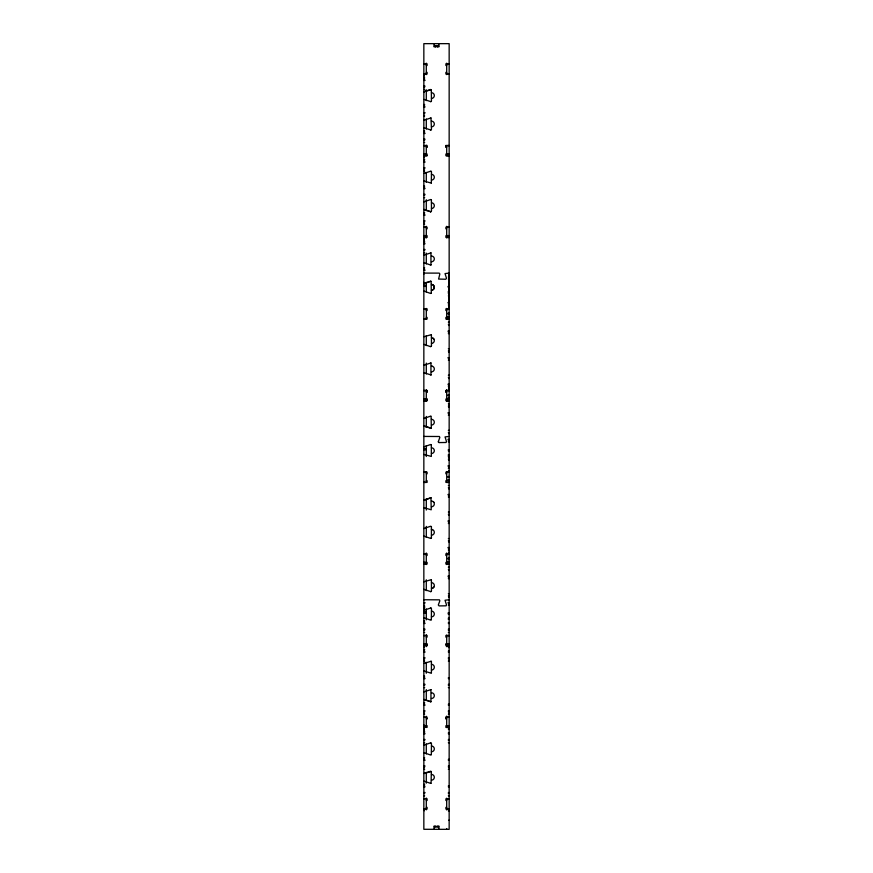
<?xml version="1.0" encoding="UTF-8"?>
<svg xmlns="http://www.w3.org/2000/svg" width="873" height="873" viewBox="0 0 873 873"><rect width="100%" height="100%" fill="white"/><g stroke="black" fill="none" stroke-linecap="round" stroke-linejoin="round"><path stroke-width="1.31" d="M423.841 283.518L423.841 273.096L439.228 273.118L439.861 273.958L438.584 279.054L445.71 279.251L446.529 278.378L445.034 273.587L449.159 273.096L449.159 308.835L445.896 308.835L445.896 310.472L446.703 310.472M423.841 724.776L423.841 727.329L424.66 727.384M423.841 436.424L439.414 436.511L439.828 437.471L438.301 441.705L439.108 442.578L446.081 442.491L446.496 441.531L445.034 436.915L449.159 436.424M431.458 345.85L430.651 346.712L424.071 344.399M431.458 537.615L431.229 538.226M431.469 210.95L430.793 211.79M423.841 599.751L439.414 599.838L439.828 600.81L438.301 605.044L439.108 605.906L446.081 605.818L446.496 604.858L445.034 600.242L449.159 599.751M430.793 101.694L431.448 101.006L431.327 89.788M423.841 454.429L431.327 456.437L431.327 444.881M423.841 507.66L431.229 509.799L430.946 497.806M431.404 537.954L431.404 526.692M430.793 591.698L431.458 590.846L431.404 579.934M431.327 619.765L431.469 608.667L430.793 607.859M431.404 672.854L431.404 661.592M431.327 183.014L431.469 171.905M430.946 264.988L430.946 252.81M430.946 701.739L430.946 689.572M431.327 293.099L431.098 281.313M431.327 428.01L431.098 416.214M431.404 619.579L430.651 620.136L423.841 617.757M431.327 754.665L431.469 743.567L430.793 742.759M433.859 587.125L433.215 587.813M431.327 293.066L430.651 293.47L424.071 291.135M431.327 754.621L430.651 755.036L423.841 752.657M431.098 783.332L431.327 771.546M431.327 264.628L430.651 265.043L423.841 262.664M431.229 183.101L423.841 181.006M430.946 375.084L430.946 362.906M431.229 428.097L423.841 426.002M431.098 673.192L424.071 671.042M431.098 374.964L424.016 372.782M423.962 91.741L431.229 89.701M430.651 89.461L424.071 91.72M430.946 117.953L423.841 120.223M424.071 173.421L430.793 171.141M431.327 199.928L430.651 199.513L424.016 201.827M424.071 283.529L430.651 281.226M430.651 416.126L423.841 418.462M423.841 500.131L430.946 497.85M424.071 500.087L430.793 497.806M423.841 528.558L430.651 526.223M424.071 610.172L430.946 607.946M431.098 661.254L423.962 663.447M430.946 689.615L423.841 691.885M423.896 745.116L430.793 742.803M424.016 773.489L431.229 771.459M430.651 771.219L424.071 773.478M423.841 127.764L430.946 130.044M430.793 130.132L431.469 129.28L430.946 117.91M430.946 701.706L424.016 699.448M424.016 446.823L430.651 444.51L431.327 444.924M431.229 334.697L424.071 336.716M430.793 101.661L424.071 99.413M423.962 209.444L430.793 211.746M430.793 428.316L424.071 426.035M430.793 591.654L423.841 589.33M424.071 781.171L430.793 783.408M430.793 538.455L423.841 536.098M423.841 255.134L430.946 252.854M423.841 283.561L430.793 281.237M423.841 365.23L430.946 362.95M423.841 581.789L431.229 579.694M424.333 727.329L427.104 727.329L427.104 725.692L423.841 725.583M434.121 46.116L438.879 46.116M435.747 46.826L434.121 46.869L434.121 43.65M437.253 46.826L438.879 46.869L438.879 43.65M423.841 63.794L427.104 63.838L427.104 65.475L426.297 65.475M449.159 63.838L445.896 63.794L445.896 65.475L446.703 65.475M423.841 63.925L426.297 63.98M446.703 63.98L449.159 63.98M423.841 64.22L426.297 64.22M426.297 72.415L427.104 72.372L427.104 74.041L423.841 74.041M446.703 72.415L445.896 72.372L445.896 74.041L449.159 74.041M423.841 74.194L426.297 74.194M446.703 74.129L449.159 74.194M423.841 75.82L424.453 75.809M423.841 77.773L424.453 77.773M423.841 77.981L424.66 77.981M423.841 79.498L424.66 79.465M423.841 80.436L425.064 80.436M423.841 86.154L425.064 86.154M423.841 87.082L424.66 87.114M423.841 89.417L424.66 89.417M423.841 104.509L424.66 104.509M423.841 106.026L424.66 105.993M423.841 106.964L425.064 106.964M423.841 112.682L425.064 112.682M423.841 113.61L424.66 113.643M423.841 115.945L424.66 115.945M423.841 131.037L424.66 131.037M423.841 132.521L424.66 132.521M423.841 133.493L425.064 133.493M423.841 139.211L425.064 139.211M423.841 140.138L424.66 140.171M423.841 142.474L424.66 142.474M445.896 145.507L449.159 145.464M426.297 145.649L423.841 145.595L427.104 145.464L427.104 147.133M449.159 145.649L446.703 145.595L446.703 155.831L449.159 155.798M426.297 147.09L427.104 147.09M445.896 147.09L446.703 147.09M423.841 153.921L426.297 153.921M446.703 153.921L449.159 153.921M426.297 154.074L427.104 154.03L427.104 155.71M446.703 154.074L445.896 154.03L445.896 155.71L449.159 155.667M427.104 155.667L423.841 155.71L426.297 155.798L426.297 145.245M423.841 157.489L424.453 157.478M423.841 159.443L424.453 159.443M423.841 159.65L424.66 159.65M423.841 161.167L424.66 161.134M423.841 162.105L425.064 162.105M423.841 167.812L425.064 167.812M423.841 168.751L424.66 168.784M423.841 171.086L424.66 171.086M423.841 186.178L424.66 186.178M423.841 187.695L424.66 187.662M423.841 188.623L425.064 188.623M423.841 194.341L425.064 194.341M423.841 195.279L424.66 195.312M423.841 197.614L424.66 197.614M423.841 212.706L424.66 212.706M423.841 214.191L424.66 214.191M423.841 215.151L425.064 215.151M423.841 220.869L425.064 220.869M423.841 221.807L424.66 221.84M423.841 224.143L424.66 224.143M423.841 227.122L427.104 227.166L427.104 228.802L426.297 228.802M449.159 227.122L445.896 227.166L445.896 228.802L446.703 228.802M423.841 227.264L426.297 227.318M446.703 227.318L449.159 227.318M423.841 235.59L426.297 235.59M446.703 235.59L449.159 235.59M426.297 235.743L427.104 235.699L427.104 237.38L423.841 237.336M446.703 235.699L445.896 235.743L445.896 237.38L449.159 237.38M423.841 237.521L426.297 237.521M446.703 237.467L449.159 237.521M423.841 239.158L424.453 239.137M423.841 241.112L424.453 241.112M423.841 241.319L424.66 241.319M423.841 242.803L424.66 242.803M423.841 243.763L425.064 243.763M423.841 249.482L425.064 249.482M423.841 250.42L424.66 250.453M423.841 252.744L424.66 252.744M423.841 267.847L424.66 267.847M423.841 269.331L424.66 269.331M423.841 270.292L425.064 270.292M448.547 276.01L449.159 276.01M448.34 276.981L449.159 276.948M448.34 279.273L449.159 279.273M423.841 285.362L426.297 285.362M423.841 286.377L426.297 286.42M447.936 286.442L449.159 286.42M448.242 287.468L449.159 287.468M448.242 291.517L449.159 291.517M448.242 292.575L449.159 292.575M448.34 293.557L449.159 293.557M448.34 295.86L449.159 295.892M448.547 296.82L449.159 296.82M447.936 302.538L449.159 302.538M448.34 303.509L449.159 303.509M448.34 304.993L449.159 304.993M448.547 305.19L449.159 305.19M448.547 307.34L449.159 307.351M423.841 308.791L427.104 308.835L427.104 310.472L426.297 310.472M423.841 308.977L426.297 308.977M446.703 308.977L449.159 308.977M447.936 313.167L449.159 313.167M447.936 313.985L449.159 313.985M447.936 316.441L449.159 316.441M447.936 317.248L449.159 317.248M426.297 317.368L427.104 317.412L427.104 319.038L423.841 318.994M446.703 317.368L445.896 317.412L445.896 319.038L449.159 318.994M423.841 319.136L426.297 319.136L426.297 308.442M449.159 319.191L446.703 319.136L446.703 308.442M448.34 322.17L449.159 322.17M448.34 324.461L449.159 324.505M448.547 325.433L449.159 325.433M447.936 331.151L449.159 331.151M448.34 332.111L449.159 332.111M448.34 333.595L449.159 333.595M448.34 348.698L449.159 348.698M448.34 350.99L449.159 351.033M448.547 351.961L449.159 351.961M447.936 357.679L449.159 357.679M448.34 358.639L449.159 358.639M448.34 360.123L449.159 360.123M448.34 375.226L449.159 375.226M448.34 377.518L449.159 377.551M448.547 378.489L449.159 378.489M447.936 384.207L449.159 384.207M448.34 385.168L449.159 385.168M448.34 386.652L449.159 386.652M448.547 386.859L449.159 386.859M448.547 388.998L449.159 389.02M423.841 390.46L427.104 390.504M445.896 390.504L449.159 390.46M423.841 390.591L426.297 390.646M446.703 390.591L449.159 390.646M426.297 392.13L427.104 392.086M445.896 392.086L446.703 392.13M447.936 394.836L449.159 394.836M447.936 395.655L449.159 395.655M447.936 398.099L449.159 398.099M423.841 398.917L427.104 399.07M449.159 398.917L445.896 399.037L445.896 400.707L449.159 400.663M427.104 400.663L423.841 400.707L426.297 400.816M446.703 400.794L449.159 400.86M448.34 403.828L449.159 403.828M448.34 406.131L449.159 406.163M448.547 407.102L449.159 407.102M447.936 412.82L449.159 412.82M448.34 413.78L449.159 413.78M448.34 415.264L449.159 415.264M448.34 430.356L449.159 430.356M448.34 432.659L449.159 432.692M448.547 433.63L449.159 433.63M447.936 439.348L449.159 439.348M448.34 440.308L449.159 440.308M448.34 441.793L449.159 441.793M423.841 448.7L426.297 448.7M423.841 449.748L426.297 449.748M448.242 449.748L449.159 449.748M448.242 450.795L449.159 450.795M448.242 454.855L449.159 454.855M448.242 455.902L449.159 455.902M448.34 456.885L449.159 456.885M448.34 459.187L449.159 459.22M448.547 460.158L449.159 460.158M447.936 465.866L449.159 465.866M448.34 466.837L449.159 466.837M448.34 468.321L449.159 468.321M448.547 470.678L449.159 470.689M423.841 472.129L427.104 472.162L427.104 473.799L426.297 473.755M449.159 472.129L445.896 472.162L445.896 473.799L446.703 473.755M423.841 472.249L426.297 472.304M446.703 472.26L449.159 472.326M447.936 476.505L449.159 476.505M447.936 477.313L449.159 477.313M447.936 479.768L449.159 479.768M426.297 480.696L427.104 480.739L427.104 482.376L423.841 482.333M446.703 480.739L445.896 480.696L445.896 482.376L449.159 482.333M447.936 480.587L449.159 480.587M423.841 482.453L426.297 482.453L426.297 471.78M449.159 482.529L446.703 482.474L446.703 471.507M448.34 485.497L449.159 485.497M448.34 487.8L449.159 487.832M448.547 488.76L449.159 488.76M447.936 494.478L449.159 494.478M448.34 495.449L449.159 495.449M448.34 496.933L449.159 496.933M448.34 512.025L449.159 512.025M448.34 514.328L449.159 514.361M448.547 515.288L449.159 515.288M447.936 521.006L449.159 521.006M448.34 521.978L449.159 521.978M448.34 523.462L449.159 523.462M448.34 538.554L449.159 538.554M448.34 540.856L449.159 540.889M448.547 541.817L449.159 541.817M447.936 547.535L449.159 547.535M448.34 548.506L449.159 548.506M448.34 549.99L449.159 549.99M448.547 552.336L449.159 552.358M423.841 553.831L427.104 553.788L427.104 555.468L426.297 555.468M449.159 553.831L445.896 553.788L445.896 555.468L446.703 555.468M423.841 553.919L426.297 553.973M446.703 553.984L449.159 553.984M447.936 558.163L449.159 558.163M447.936 558.982L449.159 558.982M447.936 561.437L449.159 561.437M423.841 562.256L427.104 562.408L427.104 564.034L423.841 564.034M449.159 562.256L445.896 562.408L445.896 564.034L449.159 564.034M423.841 564.133L426.297 564.133M446.703 564.198L449.159 564.198M448.34 567.166L449.159 567.166M448.34 569.469L449.159 569.502M448.547 570.429L449.159 570.429M447.936 576.147L449.159 576.147M448.34 577.118L449.159 577.118M448.34 578.603L449.159 578.603M448.34 593.695L449.159 593.695M448.34 595.997L449.159 596.03M448.547 596.957L449.159 596.957M423.841 602.676L425.064 602.676M447.936 602.676L449.159 602.676M423.841 603.603L424.66 603.647M448.34 603.647L449.159 603.647M448.34 605.131L449.159 605.131M423.841 605.938L424.66 605.938M423.841 606.921L424.758 606.921M423.841 607.979L424.758 607.979M423.841 612.028L426.297 612.028M423.841 613.086L426.297 613.086M447.936 613.086L449.159 613.086M448.242 614.134L449.159 614.134M448.242 618.182L449.159 618.182M448.242 619.241L449.159 619.241M423.841 621.041L424.66 621.041M423.841 622.525L424.66 622.525M448.34 622.558L449.159 622.558M423.841 623.486L425.064 623.486M448.34 623.486L449.159 623.486M423.841 629.204L425.064 629.204M448.34 629.204L449.159 629.204M423.841 630.131L424.66 630.175M448.34 630.175L449.159 630.131M423.841 632.467L424.66 632.467M448.34 632.467L449.159 632.467M449.159 635.5L445.896 635.457L445.896 637.126L446.703 637.094M424.66 635.555L423.841 635.555L427.104 635.457L427.104 637.126L426.297 637.126M425.478 635.555L426.297 635.555M446.703 635.599L449.159 635.653M423.841 643.914L427.104 644.067M445.896 644.067L449.159 643.914M423.841 645.704L427.104 645.66M449.159 645.66L445.896 645.704L445.896 644.034M446.703 645.856L449.159 645.856M423.841 647.34L424.453 647.34M448.34 647.493L449.159 647.482M423.841 649.447L424.453 649.447M423.841 649.643L424.66 649.643M423.841 651.16L424.66 651.127M448.34 651.127L449.159 651.127M423.841 652.098L425.064 652.098M448.34 652.098L449.159 652.098M423.841 657.816L425.064 657.816M448.34 657.816L449.159 657.816M423.841 658.744L424.66 658.777M448.34 658.777L449.159 658.744M423.841 661.079L424.66 661.079M448.34 661.079L449.159 661.079M423.841 676.171L424.66 676.171M423.841 677.655L424.66 677.655M448.34 677.688L449.159 677.688M423.841 678.627L425.064 678.627M448.34 678.627L449.159 678.627M423.841 684.345L425.064 684.345M448.34 684.345L449.159 684.345M423.841 685.272L424.66 685.305M448.34 685.272L449.159 685.272M423.841 687.608L424.66 687.608M448.34 687.608L449.159 687.608M423.841 702.7L424.66 702.7M423.841 704.216L424.66 704.184M448.34 704.216L449.159 704.184M423.841 705.155L425.064 705.155M448.34 705.155L449.159 705.155M423.841 710.873L425.064 710.873M448.34 710.873L449.159 710.873M423.841 711.801L424.66 711.833M448.34 711.801L449.159 711.801M423.841 714.136L424.66 714.136M448.34 714.136L449.159 714.136M423.841 717.126L427.104 717.126L427.104 718.795M445.896 717.159L449.159 717.126M446.703 717.322L449.159 717.322M426.297 718.795L427.104 718.752M445.896 718.752L446.703 718.795M449.159 725.583L445.896 725.736L445.896 727.373L449.159 727.329M425.478 727.384L426.297 727.384M446.703 727.525L449.159 727.525M423.841 729.02L424.453 728.999M448.34 729.162L449.159 729.162M423.841 731.105L424.453 731.105M423.841 731.312L424.66 731.312M423.841 732.829L424.66 732.796M448.34 732.829L449.159 732.829M423.841 733.767L425.064 733.767M448.34 733.767L449.159 733.767M423.841 739.475L425.064 739.475M448.34 739.475L449.159 739.475M423.841 740.413L424.66 740.446M448.34 740.413L449.159 740.413M423.841 742.748L424.66 742.748M448.34 742.748L449.159 742.748M423.841 757.84L424.66 757.84M423.841 759.357L424.66 759.324M448.34 759.357L449.159 759.324M423.841 760.296L425.064 760.296M448.34 760.296L449.159 760.296M423.841 766.003L425.064 766.003M448.34 766.003L449.159 766.003M423.841 766.941L424.66 766.974M448.34 766.974L449.159 766.941M423.841 769.277L424.66 769.277M448.34 769.277L449.159 769.277M423.841 784.369L424.66 784.369M423.841 785.886L424.66 785.853M448.34 785.886L449.159 785.853M423.841 786.824L425.064 786.824M448.34 786.824L449.159 786.824M423.841 792.531L425.064 792.531M448.34 792.531L449.159 792.531M423.841 793.47L424.66 793.502M448.34 793.47L449.159 793.47M423.841 795.805L424.66 795.805M448.34 795.805L449.159 795.805M423.841 798.828L427.104 798.784L427.104 800.465L426.297 800.421M449.159 798.784L445.896 798.828L445.896 800.465L446.703 800.465M446.703 798.926L449.159 798.991M426.297 807.405L427.104 807.361L427.104 809.031L423.841 808.998L424.66 809.053M446.703 807.361L445.896 807.405L445.896 809.031L449.159 809.031M423.841 808.747L426.297 808.747M446.703 808.747L447.522 808.747M448.34 808.747L449.159 808.747M425.478 809.053L426.297 809.053M446.703 809.195L449.159 809.195M424.453 810.668L424.245 810.679M448.34 810.81L449.159 810.831M448.547 820.304L449.159 820.304M434.121 826.851L438.879 826.851M432.026 366.169L431.458 366.114A2.859 2.859 0 0 1 434.317 368.973A2.859 2.859 0 0 1 431.458 371.833M431.458 529.442L432.561 529.66M424.071 209.509L430.651 211.801M424.071 699.502L430.651 701.794M438.923 442.556L438.311 441.902M431.098 171.217L431.469 171.948M431.098 661.21L431.469 661.941M433.215 338.309L433.859 338.997M433.215 501.637L433.859 502.335M431.229 526.419L431.458 527.041M431.404 200.037L431.469 210.993M431.404 334.937L431.458 345.894M446.703 63.162L446.703 74.598M446.703 226.325L446.703 237.925M446.703 389.653L446.703 401.187M446.703 552.98L446.703 564.525M446.703 635.108L446.703 646.675M446.703 716.1L446.703 727.493M446.703 798.173L446.703 809.969M446.703 828.553L446.703 829.295M445.896 145.464L445.896 147.133M445.896 717.126L445.896 718.795M445.896 390.46L445.896 392.13M438.879 829.339L438.879 826.022L437.253 826.022L437.253 826.884M437.253 46.869L437.253 46.007L435.747 46.007L435.747 46.869M435.747 826.884L435.747 826.022L434.121 826.022L434.121 829.339M427.104 390.46L427.104 392.13M427.104 399.037L427.104 400.707M427.104 644.034L427.104 645.704M426.297 63.162L426.297 74.598M426.297 89.788L426.297 100.613M426.297 119.023L426.297 128.997M426.297 172.472L426.297 182.282M426.297 199.753L426.297 210.666M426.297 226.325L426.297 237.925M426.297 253.126L426.297 263.952M426.297 282.328L426.297 291.833M426.297 335.81L426.297 345.61M426.297 363.092L426.297 373.993M426.297 389.653L426.297 401.22M426.297 416.454L426.297 427.279M426.297 445.656L426.297 456.514M426.297 499.138L426.297 510.05M426.297 526.408L426.297 537.321M426.297 552.98L426.297 564.525M426.297 579.792L426.297 590.617M426.297 608.983L426.297 619.852M426.297 634.736L426.297 646.653M426.297 662.334L426.297 673.247M426.297 689.615L426.297 700.528M426.297 716.318L426.297 727.493M426.297 744.003L426.297 753.945M426.297 772.354L426.297 783.179M426.297 798.031L426.297 809.871M423.841 274.231L423.841 43.65L449.159 43.65L449.159 829.35L423.841 829.295L423.841 282.328M431.469 174.382A2.848 2.848 0 0 1 434.317 177.23A2.848 2.848 0 0 1 431.469 180.078M431.469 121.151A2.848 2.848 0 0 1 434.317 123.999A2.848 2.848 0 0 1 431.469 126.847M431.469 92.713A2.848 2.848 0 0 1 434.317 95.572A2.848 2.848 0 0 1 431.469 98.42M431.469 256.051A2.848 2.848 0 0 1 434.317 258.899A2.848 2.848 0 0 1 431.469 261.747M431.469 202.809A2.848 2.848 0 0 1 434.317 205.657A2.848 2.848 0 0 1 431.469 208.516M431.458 419.346A2.859 2.859 0 0 1 434.317 422.205A2.859 2.859 0 0 1 431.458 425.064M431.469 337.709A2.859 2.859 0 0 1 434.317 340.568A2.859 2.859 0 0 1 431.469 343.416M431.458 582.684A2.859 2.859 0 0 1 434.328 585.543A2.859 2.859 0 0 1 431.458 588.402M431.458 529.464A2.859 2.859 0 0 1 434.317 532.323A2.859 2.859 0 0 1 431.469 535.182M431.458 501.037A2.859 2.859 0 0 1 434.317 503.896A2.859 2.859 0 0 1 431.458 506.755M431.458 447.805A2.859 2.859 0 0 1 434.317 450.654A2.859 2.859 0 0 1 431.458 453.513M431.469 774.438A2.859 2.859 0 0 1 434.317 777.297A2.859 2.859 0 0 1 431.469 780.156M431.469 746.033A2.859 2.859 0 0 1 434.317 748.892A2.859 2.859 0 0 1 431.469 751.751M431.469 692.78A2.859 2.859 0 0 1 434.317 695.639A2.859 2.859 0 0 1 431.469 698.498M431.469 664.342A2.859 2.859 0 0 1 434.317 667.201A2.859 2.859 0 0 1 431.469 670.06M431.469 611.133A2.859 2.859 0 0 1 434.317 613.992A2.859 2.859 0 0 1 431.469 616.851M434.317 287.326A2.859 2.859 0 0 0 431.458 284.467A2.859 2.859 0 0 1 434.317 287.304A2.859 2.859 0 0 1 431.469 290.185A2.859 2.859 0 0 0 434.317 287.304"/></g></svg>
